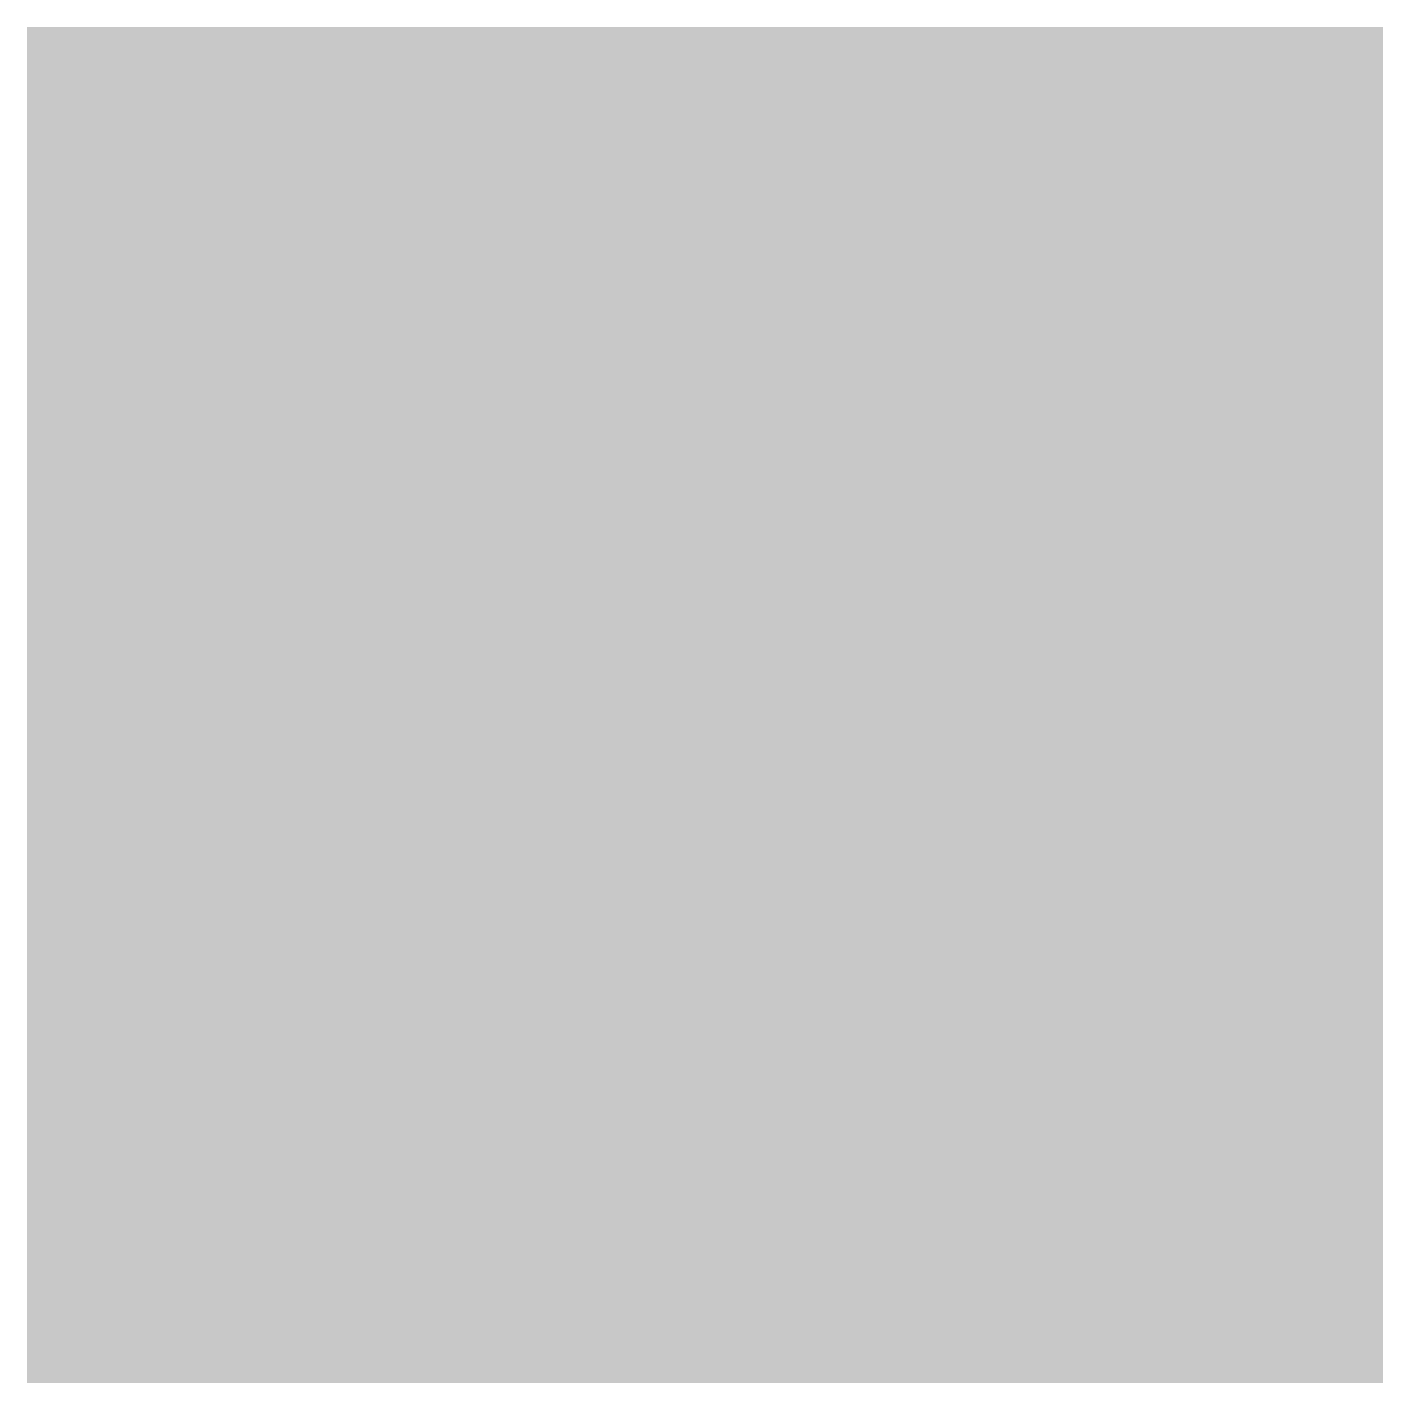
# Model space of a CAD drawing. Extents: x 0 to 100, y 0 to 100.
import ezdxf

# ---------------------------------------------------------------- set-up
doc = ezdxf.new("R2010")
doc.units = 0

msp = doc.modelspace()

# ---------------------------------------------------------------- hatches: boundary and pattern name
h = msp.add_hatch(color=256)
h.dxf.hatch_style = 1
h.paths.add_polyline_path([(0, 0), (100, 0), (100, 100), (0, 100)])
h.paths.add_polyline_path([(20, 20), (80, 20), (80, 80), (20, 80)], flags=0)
h.paths.add_polyline_path([(40, 40), (60, 40), (60, 60), (40, 60)], flags=0)
h = msp.add_hatch(color=256)
h.dxf.hatch_style = 2
h.paths.add_polyline_path([(0, 0), (100, 0), (100, 100), (0, 100)])
h.paths.add_polyline_path([(20, 20), (80, 20), (80, 80), (20, 80)], flags=0)
h.paths.add_polyline_path([(40, 40), (60, 40), (60, 60), (40, 60)], flags=0)
h = msp.add_hatch(color=256)
h.paths.add_polyline_path([(0, 0), (10, 0), (10, 10), (0, 10)])
h.paths.add_polyline_path([(20, 0), (30, 0), (30, 10), (20, 10)])

doc.saveas('drawing.dxf')
